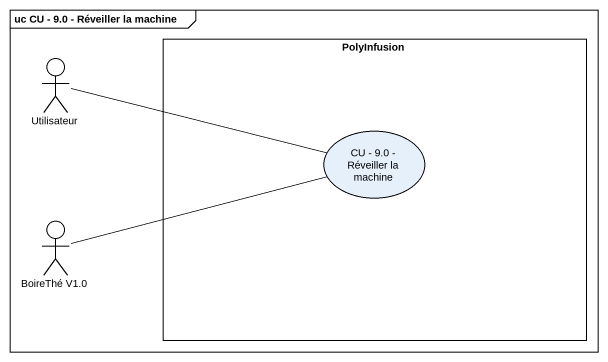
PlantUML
@startuml
mainframe uc CU - 9.0 - Réveiller la machine
actor Utilisateur
rectangle PolyInfusion {
  usecase "CU - 9.0 - Réveiller la machine" as CU_9_0_Réveiller_la_machine
}
actor "BoireThé V1.0" as BoireThé_V1_0
Utilisateur -right- CU_9_0_Réveiller_la_machine
CU_9_0_Réveiller_la_machine -left- BoireThé_V1_0
@enduml
